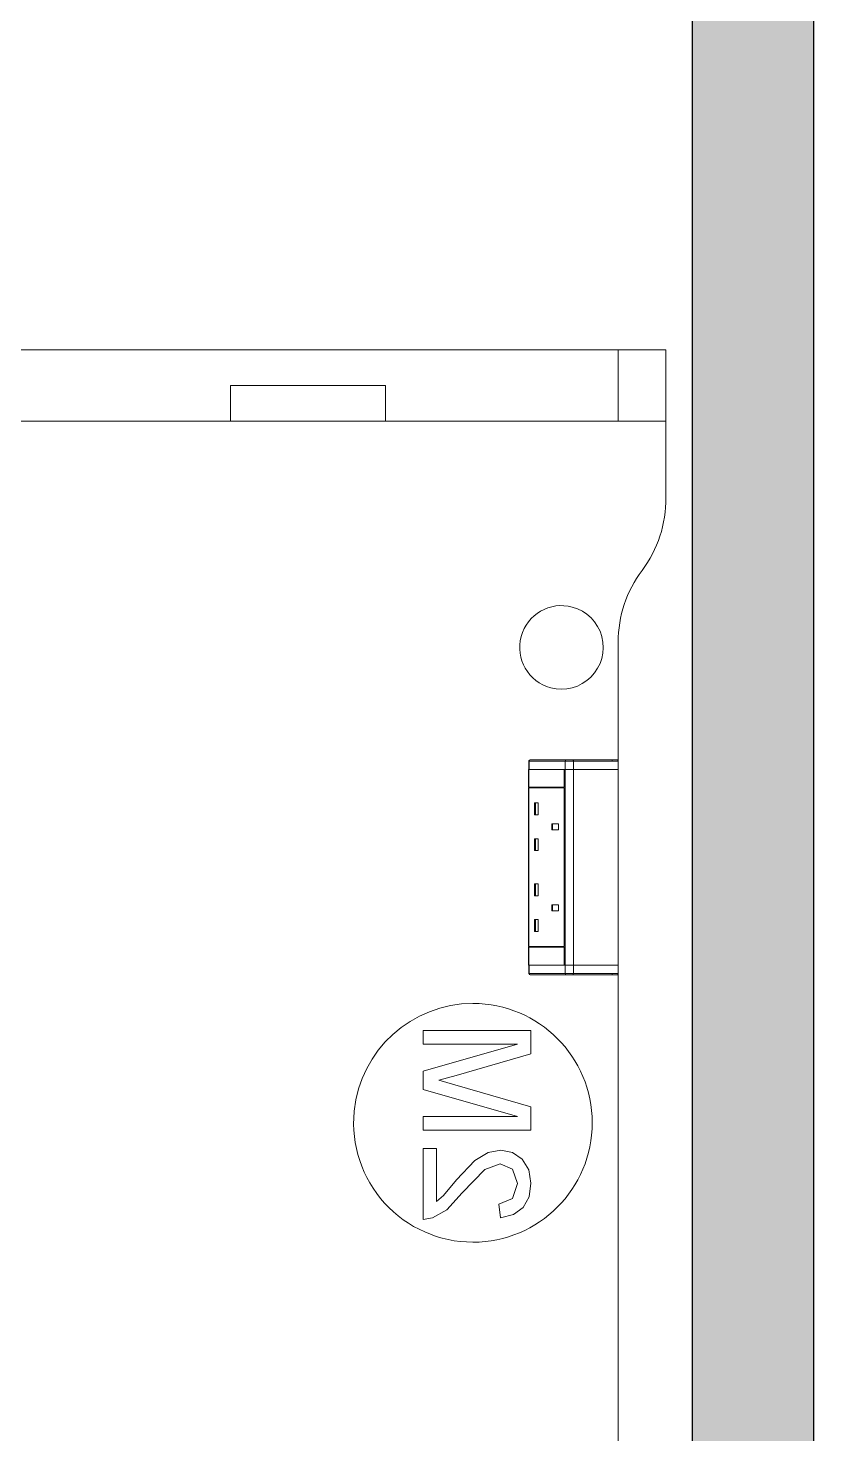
# Model space of a CAD drawing. Header units: millimetres. Extents: x 155927 to 295199, y -4084 to 97293.
# Drawn here: x 169594 to 170253, y 10074 to 11252 of the extents above; entities that cross this region are included whole.
import ezdxf

# ---------------------------------------------------------------- set-up
doc = ezdxf.new("R2010")
doc.units = ezdxf.units.MM
doc.header["$MEASUREMENT"] = 0
for name, color, linetype, lineweight in [('A-WALL-PATT', 7, 'CONTINUOUS', 9), ('I-FURN', 8, 'CONTINUOUS', 9), ('I-WALL', 7, 'CONTINUOUS', 9)]:
    doc.layers.add(name, color=color, linetype=linetype, lineweight=lineweight)

msp = doc.modelspace()

# ---------------------------------------------------------------- hatches: boundary and pattern name
at = {"layer": 'A-WALL-PATT'}
msp.add_hatch(color=256, dxfattribs=at).paths.add_polyline_path([(170252.8, 9369.6), (170252.8, 13607.6), (170150.8, 13607.6), (170150.8, 9369.6)], flags=0)

# ---------------------------------------------------------------- linework, layer by layer
at = {"layer": 'I-FURN'}
for p, q in [((169328.8, 10982.7), (170128.8, 10982.7)), ((170128.8, 10982.7), (169328.8, 10982.7)), ((169328.8, 10982.7), (170128.8, 10982.7)), ((170088.8, 10982.7), (169368.8, 10982.7)), ((170128.8, 10982.7), (170088.8, 10982.7)), ((170088.8, 10982.7), (170088.8, 10922.7)), ((170088.8, 10982.7), (170088.8, 10922.7)), ((170128.8, 10982.7), (170128.8, 10922.7)), ((170128.8, 10982.7), (170128.8, 10922.7)), ((170128.8, 10858.8), (170128.8, 10982.7)), ((170128.8, 10982.7), (170128.8, 10858.8)), ((169763.8, 10952.7), (169893.8, 10952.7)), ((169893.8, 10952.7), (169763.8, 10952.7)), ((169763.8, 10952.7), (169763.8, 10922.7)), ((169763.8, 10922.7), (169763.8, 10952.7)), ((169893.8, 10952.7), (169893.8, 10922.7)), ((169893.8, 10952.7), (169893.8, 10922.7)), ((169763.8, 10922.7), (169328.8, 10922.7)), ((169368.8, 10922.7), (170088.8, 10922.7)), ((169893.8, 10922.7), (169763.8, 10922.7)), ((170128.8, 10922.7), (169893.8, 10922.7)), ((170088.8, 10922.7), (170128.8, 10922.7)), ((170088.8, 10638.1), (170088.8, 10737.7)), ((170088.8, 10737.7), (170088.8, 10638.1)), ((170014, 10638.1), (170014, 10631.1)), ((170014, 10638.1), (170014.2, 10638.1)), ((170014, 10638.1), (170014, 10631.1)), ((170014, 10631.1), (170014, 10638.1)), ((170014.2, 10638.1), (170044.5, 10638.1)), ((170014.2, 10638.1), (170014.2, 10631.1)), ((170014.3, 10638.9), (170014.4, 10638.9)), ((170045.3, 10639.1), (170015, 10639.1)), ((170045.3, 10639.1), (170015, 10639.1)), ((170044.5, 10638.1), (170051.4, 10638.1)), ((170044.5, 10638.1), (170044.5, 10631.1)), ((170045.3, 10639.1), (170083.8, 10639.1)), ((170050.8, 10639.1), (170045.3, 10639.1)), ((170087.8, 10639.1), (170050.8, 10639.1)), ((170051.4, 10638.1), (170088.8, 10638.1)), ((170051.4, 10638.1), (170051.4, 10631.1)), ((170083.8, 10639.1), (170083.8, 10638.1)), ((170083.8, 10639.1), (170087.8, 10639.1)), ((170088.8, 10631.1), (170088.8, 10638.1)), ((170088.8, 10638.1), (170088.8, 10631.1)), ((170013.8, 10616.1), (170013.8, 10631.1)), ((170013.8, 10631.1), (170043.6, 10631.1)), ((170014, 10631.1), (170014.2, 10631.1)), ((170014, 10631), (170014, 10467.1)), ((170014.2, 10631.1), (170044.5, 10631.1)), ((170043.8, 10631.1), (170043.6, 10631.1)), ((170043.6, 10631.1), (170043.6, 10616.1)), ((170043.8, 10616.1), (170043.8, 10631)), ((170043.8, 10631), (170044.5, 10631)), ((170044.5, 10631.1), (170051.4, 10631.1)), ((170051.4, 10631), (170044.5, 10631)), ((170044.5, 10631), (170044.5, 10467.1)), ((170051.4, 10631.1), (170088.8, 10631.1)), ((170088.8, 10631), (170051.4, 10631)), ((170051.4, 10631), (170051.4, 10467.1)), ((170088.8, 10467.1), (170088.8, 10631)), ((170088.8, 10631), (170088.8, 10467.1)), ((170043.6, 10616.1), (170013.8, 10616.1)), ((170013.8, 10615.6), (170043.6, 10615.6)), ((170013.8, 10482.6), (170013.8, 10615.6)), ((170014.2, 10615.6), (170014.2, 10616.1)), ((170043.6, 10615.6), (170043.6, 10482.6)), ((170043.8, 10616.1), (170043.8, 10616.1)), ((170043.8, 10615.6), (170043.8, 10615.6)), ((170043.8, 10482.6), (170043.8, 10615.6)), ((170018.8, 10603), (170018.8, 10593)), ((170018.8, 10603), (170021.7, 10603)), ((170019.6, 10603), (170019.6, 10593)), ((170021.7, 10603), (170021.7, 10593)), ((170018.8, 10593), (170021.7, 10593)), ((170033.2, 10585.5), (170033.2, 10580.5)), ((170038.9, 10585.5), (170033.2, 10585.5)), ((170033.2, 10580.5), (170038.9, 10580.5)), ((170033.9, 10585.5), (170033.9, 10580.5)), ((170038.9, 10580.5), (170038.9, 10585.5)), ((170018.8, 10573), (170018.8, 10563)), ((170018.8, 10573), (170021.7, 10573)), ((170019.6, 10573), (170019.6, 10563)), ((170021.7, 10573), (170021.7, 10563)), ((170018.8, 10563), (170021.7, 10563)), ((170018.8, 10535.2), (170018.8, 10525.2)), ((170018.8, 10535.2), (170021.7, 10535.2)), ((170019.6, 10535.2), (170019.6, 10525.2)), ((170021.7, 10535.2), (170021.7, 10525.2)), ((170018.8, 10525.2), (170021.7, 10525.2)), ((170033.2, 10517.7), (170033.2, 10512.7)), ((170033.2, 10517.7), (170038.9, 10517.7)), ((170033.9, 10517.7), (170033.9, 10512.7)), ((170038.9, 10517.7), (170038.9, 10512.7)), ((170033.2, 10512.7), (170038.9, 10512.7)), ((170018.8, 10505.2), (170018.8, 10495.2)), ((170018.8, 10505.2), (170021.7, 10505.2)), ((170018.8, 10495.2), (170021.7, 10495.2)), ((170019.6, 10505.2), (170019.6, 10495.2)), ((170021.7, 10505.2), (170021.7, 10495.2)), ((170013.8, 10482.6), (170043.6, 10482.6)), ((170013.8, 10482.1), (170043.6, 10482.1)), ((170013.8, 10467.1), (170013.8, 10482.1)), ((170014.2, 10482.1), (170014.2, 10482.6)), ((170043.6, 10482.1), (170043.6, 10467.1)), ((170043.8, 10482.6), (170043.8, 10482.6)), ((170043.8, 10482.1), (170043.8, 10482.1)), ((170043.8, 10467.1), (170043.8, 10482.1)), ((170043.6, 10467.1), (170013.8, 10467.1)), ((170014, 10467), (170014, 10460)), ((170014.2, 10467), (170014, 10467)), ((170014, 10467), (170014, 10460)), ((170014, 10467), (170014, 10460)), ((170014.2, 10460), (170014, 10460)), ((170014.2, 10460), (170014.2, 10467)), ((170044.5, 10467), (170014.2, 10467)), ((170044.5, 10460), (170014.2, 10460)), ((170014.4, 10459.2), (170014.3, 10459.3)), ((170015, 10459), (170045.3, 10459)), ((170015, 10459), (170045.3, 10459)), ((170043.6, 10467.1), (170046.1, 10467.1)), ((170044.5, 10467.1), (170043.8, 10467.1)), ((170044.5, 10467.1), (170051.4, 10467.1)), ((170044.5, 10460), (170044.5, 10467)), ((170051.4, 10467), (170044.5, 10467)), ((170051.4, 10460), (170044.5, 10460)), ((170083.8, 10459), (170045.3, 10459)), ((170045.3, 10459), (170050.8, 10459)), ((170050.8, 10459), (170087.8, 10459)), ((170051.4, 10467.1), (170088.8, 10467.1)), ((170051.4, 10460), (170051.4, 10467)), ((170088.8, 10467), (170051.4, 10467)), ((170088.8, 10460), (170051.4, 10460)), ((170083.8, 10460), (170083.8, 10459)), ((170087.8, 10459), (170083.8, 10459)), ((170087.8, 10459), (170087.8, 10459)), ((170088.8, 10460), (170088.8, 10467)), ((170088.8, 10460), (170088.8, 10467)), ((170088.8, 9627.7), (170088.8, 10460)), ((170088.8, 10460), (170088.8, 9627.7)), ((170015.7, 10412.3), (169925.3, 10412.3)), ((169925.3, 10412.3), (169925.3, 10401)), ((170015.7, 10392.8), (170015.7, 10412.3)), ((169925.3, 10401), (170004.4, 10401)), ((170004.4, 10401), (169925.3, 10378.3)), ((169953.1, 10374.6), (170015.7, 10392.8)), ((169925.3, 10378.3), (169925.3, 10362.9)), ((169938.6, 10370.6), (169953.1, 10374.6)), ((169952, 10366.9), (169938.6, 10370.6)), ((170015.7, 10348.4), (169952, 10366.9)), ((169925.3, 10362.9), (170004.4, 10340.2)), ((170015.7, 10328.9), (170015.7, 10348.4)), ((170004.4, 10340.2), (169925.3, 10340.2)), ((169925.3, 10340.2), (169925.3, 10328.9)), ((169925.3, 10328.9), (170015.7, 10328.9)), ((169936.6, 10313.4), (169925.3, 10313.4)), ((169925.3, 10313.4), (169925.3, 10254.1)), ((169936.6, 10269), (169936.6, 10313.4)), ((169979.8, 10310), (169968.7, 10303.3)), ((169990.5, 10312), (169979.8, 10310)), ((170000.3, 10310.1), (169990.5, 10312)), ((170008.4, 10304.5), (170000.3, 10310.1)), ((169968.7, 10303.3), (169953.2, 10287.1)), ((169958.2, 10276.3), (169977, 10295.8)), ((169977, 10295.8), (169989.8, 10300.7)), ((169989.8, 10300.7), (170000.2, 10296.1)), ((170000.2, 10296.1), (170004.4, 10284.1)), ((170013.9, 10295.7), (170008.4, 10304.5)), ((170015.7, 10284.3), (170013.9, 10295.7)), ((169953.2, 10287.1), (169942.3, 10274.1)), ((170004.4, 10284.1), (170000.3, 10271.5)), ((170014.1, 10272.9), (170015.7, 10284.3)), ((169942.3, 10274.1), (169936.6, 10269)), ((169945.1, 10262.1), (169958.2, 10276.3)), ((170000.3, 10271.5), (169988.8, 10266.8)), ((170009.2, 10264.1), (170014.1, 10272.9)), ((169933.1, 10255.3), (169945.1, 10262.1)), ((169988.8, 10266.8), (169990.3, 10255.5)), ((169990.3, 10255.5), (170001.2, 10258.2)), ((170001.2, 10258.2), (170009.2, 10264.1)), ((169925.3, 10254.1), (169933.1, 10255.3))]:
    msp.add_line(p, q, dxfattribs=at)
at = {"layer": 'I-FURN', "flags": 128}
for points in [[(170014, 10638.1), (170014, 10638.2), (170014, 10638.2), (170014, 10638.3), (170014, 10638.3), (170014, 10638.3), (170014, 10638.4), (170014, 10638.4), (170014, 10638.5), (170014.1, 10638.5), (170014.1, 10638.5), (170014.1, 10638.6), (170014.1, 10638.6), (170014.1, 10638.6)], [(170050.8, 10639.1), (170050.7, 10639.1), (170050.5, 10639.1), (170050.4, 10639.1), (170050.3, 10639.1), (170050.1, 10639.1), (170050, 10639.1), (170049.8, 10639.1), (170049.7, 10639.1), (170049.5, 10639.1), (170049.3, 10639.1), (170049.2, 10639.1), (170049, 10639.1), (170048.9, 10639.1), (170048.7, 10639.1), (170048.6, 10639.1), (170048.4, 10639.1), (170048.2, 10639.1), (170048.1, 10639.1), (170047.9, 10639.1), (170047.8, 10639.1), (170047.6, 10639.1), (170047.4, 10639.1), (170047.3, 10639.1), (170047.1, 10639.1), (170047, 10639.1), (170046.8, 10639.1), (170046.7, 10639.1), (170046.6, 10639.1), (170046.4, 10639.1), (170046.3, 10639.1), (170046.2, 10639.1), (170046, 10639.1), (170045.9, 10639.1), (170045.8, 10639.1), (170045.7, 10639.1), (170045.6, 10639.1), (170045.5, 10639.1), (170045.4, 10639.1), (170045.3, 10639.1)], [(170087.8, 10639.1), (170087.6, 10639.1), (170087.1, 10639.1), (170086.6, 10639.1), (170085.9, 10639.1), (170085.1, 10639.1), (170084.1, 10639.1), (170083.1, 10639.1), (170081.9, 10639.1), (170080.5, 10639.1), (170079.1, 10639.1), (170077.5, 10639.1), (170075.8, 10639.1), (170074, 10639.1), (170072, 10639.1), (170070, 10639.1), (170067.8, 10639.1), (170065.6, 10639.1), (170063.2, 10639.1), (170060.8, 10639.1), (170058.2, 10639.1), (170055.6, 10639.1), (170052.9, 10639.1), (170050.8, 10639.1)], [(170083.8, 10639.1), (170084, 10639.1), (170084.2, 10639.1), (170084.3, 10639.1), (170084.5, 10639.1), (170084.6, 10639.1), (170084.8, 10639.1), (170084.9, 10639.1), (170085.1, 10639.1), (170085.3, 10639.1), (170085.4, 10639.1), (170085.5, 10639.1), (170085.7, 10639.1), (170085.8, 10639.1), (170086, 10639.1), (170086.1, 10639.1), (170086.2, 10639.1), (170086.4, 10639.1), (170086.5, 10639.1), (170086.6, 10639.1), (170086.7, 10639.1), (170086.8, 10639.1), (170086.9, 10639.1), (170087, 10639.1), (170087.1, 10639.1), (170087.2, 10639.1), (170087.3, 10639.1), (170087.4, 10639.1), (170087.4, 10639.1), (170087.5, 10639.1), (170087.6, 10639.1), (170087.6, 10639.1), (170087.7, 10639.1), (170087.7, 10639.1), (170087.8, 10639.1), (170087.8, 10639.1), (170087.8, 10639.1), (170087.8, 10639.1), (170087.8, 10639.1), (170087.8, 10639.1)], [(170087.8, 10639.1), (170087.9, 10639.1), (170087.9, 10639.1), (170088, 10639.1), (170088, 10639.1), (170088, 10639.1), (170088.1, 10639.1), (170088.1, 10639.1), (170088.2, 10639.1), (170088.2, 10639.1), (170088.2, 10639.1), (170088.3, 10639), (170088.3, 10639), (170088.3, 10639), (170088.4, 10639), (170088.4, 10639), (170088.4, 10638.9), (170088.5, 10638.9), (170088.5, 10638.9), (170088.5, 10638.9), (170088.6, 10638.8), (170088.6, 10638.8), (170088.6, 10638.8), (170088.6, 10638.7), (170088.7, 10638.7), (170088.7, 10638.7), (170088.7, 10638.6), (170088.7, 10638.6), (170088.7, 10638.6), (170088.8, 10638.5), (170088.8, 10638.5), (170088.8, 10638.5), (170088.8, 10638.4), (170088.8, 10638.4), (170088.8, 10638.3), (170088.8, 10638.3), (170088.8, 10638.3), (170088.8, 10638.2), (170088.8, 10638.2), (170088.8, 10638.1), (170088.8, 10638.1)], [(170087.8, 10639.1), (170087.8, 10639.1), (170087.8, 10639.1)], [(170014.1, 10459.5), (170014.1, 10459.5), (170014.1, 10459.6), (170014.1, 10459.6), (170014.1, 10459.7), (170014, 10459.7), (170014, 10459.7), (170014, 10459.8), (170014, 10459.8), (170014, 10459.8), (170014, 10459.9), (170014, 10459.9), (170014, 10460), (170014, 10460), (170014, 10460)], [(170045.3, 10459), (170045.4, 10459), (170045.5, 10459), (170045.6, 10459), (170045.7, 10459), (170045.8, 10459), (170045.9, 10459), (170046, 10459), (170046.2, 10459), (170046.3, 10459), (170046.4, 10459), (170046.6, 10459), (170046.7, 10459), (170046.8, 10459), (170047, 10459), (170047.1, 10459), (170047.3, 10459), (170047.4, 10459), (170047.6, 10459), (170047.8, 10459), (170047.9, 10459), (170048.1, 10459), (170048.2, 10459), (170048.4, 10459), (170048.6, 10459), (170048.7, 10459), (170048.9, 10459), (170049, 10459), (170049.2, 10459), (170049.3, 10459), (170049.5, 10459), (170049.7, 10459), (170049.8, 10459), (170050, 10459), (170050.1, 10459), (170050.3, 10459), (170050.4, 10459), (170050.5, 10459), (170050.7, 10459), (170050.8, 10459)], [(170050.8, 10459), (170053.6, 10459), (170056.3, 10459), (170058.9, 10459), (170061.4, 10459), (170063.9, 10459), (170066.2, 10459), (170068.4, 10459), (170070.5, 10459), (170072.6, 10459), (170074.5, 10459), (170076.2, 10459), (170077.9, 10459), (170079.5, 10459), (170080.9, 10459), (170082.2, 10459), (170083.4, 10459), (170084.4, 10459), (170085.3, 10459), (170086.1, 10459), (170086.8, 10459), (170087.3, 10459), (170087.6, 10459), (170087.8, 10459)], [(170087.8, 10459), (170087.8, 10459), (170087.8, 10459), (170087.8, 10459), (170087.8, 10459), (170087.8, 10459), (170087.7, 10459), (170087.7, 10459), (170087.6, 10459), (170087.6, 10459), (170087.5, 10459), (170087.5, 10459), (170087.4, 10459), (170087.3, 10459), (170087.2, 10459), (170087.1, 10459), (170087, 10459), (170087, 10459), (170086.8, 10459), (170086.7, 10459), (170086.6, 10459), (170086.5, 10459), (170086.4, 10459), (170086.3, 10459), (170086.1, 10459), (170086, 10459), (170085.9, 10459), (170085.7, 10459), (170085.6, 10459), (170085.4, 10459), (170085.3, 10459), (170085.1, 10459), (170085, 10459), (170084.8, 10459), (170084.7, 10459), (170084.5, 10459), (170084.4, 10459), (170084.2, 10459), (170084, 10459), (170083.9, 10459), (170083.8, 10459)], [(170088.8, 10460), (170088.8, 10460), (170088.8, 10459.9), (170088.8, 10459.9), (170088.8, 10459.9), (170088.8, 10459.8), (170088.8, 10459.8), (170088.8, 10459.7), (170088.8, 10459.7), (170088.8, 10459.7), (170088.8, 10459.6), (170088.7, 10459.6), (170088.7, 10459.6), (170088.7, 10459.5), (170088.7, 10459.5), (170088.7, 10459.5), (170088.6, 10459.4), (170088.6, 10459.4), (170088.6, 10459.4), (170088.6, 10459.3), (170088.5, 10459.3), (170088.5, 10459.3), (170088.5, 10459.2), (170088.4, 10459.2), (170088.4, 10459.2), (170088.4, 10459.2), (170088.3, 10459.2), (170088.3, 10459.1), (170088.3, 10459.1), (170088.2, 10459.1), (170088.2, 10459.1), (170088.2, 10459.1), (170088.1, 10459.1), (170088.1, 10459), (170088.1, 10459), (170088, 10459), (170088, 10459), (170087.9, 10459), (170087.9, 10459), (170087.9, 10459), (170087.8, 10459)]]:
    msp.add_lwpolyline(points, dxfattribs=at)
at = {"layer": 'I-FURN'}
for centre, radius, start, end in [((170028.8, 10857.7), 100, 323.1301, 0.6256), ((170028.8, 10857.7), 100, 323.1301, 0.6256), ((170188.8, 10737.7), 100, 143.1301, 180), ((170188.8, 10737.7), 100, 143.1301, 180), ((170041.3, 10733.3), 35, 75, 255), ((170041.3, 10733.3), 35, 15, 75), ((170041.3, 10733.3), 35, 255, 14.7004), ((169967.1, 10335), 100, 90, 174.3453), ((169967.1, 10335), 100, 270, 90), ((169967.1, 10335), 100, 174.5554, 270)]:
    msp.add_arc(centre, radius, start, end, dxfattribs=at)
for centre, major_axis, ratio, start_param, end_param in [((170015, 10638.1), (0, 1), 0.819152, 0, 1.570796), ((170045.3, 10638.1), (0, -1), 0.819152, 3.141593, 4.712389), ((170050.8, 10638.1), (0, -1), 0.56467, 1.570796, 3.141593), ((170087.8, 10638.1), (0, -1), 0.998113, 1.570796, 3.141593), ((170015, 10460), (0, -1), 0.819152, 4.712389, 6.283185), ((170045.3, 10460), (0, -1), 0.819152, 4.712389, 6.283185), ((170050.8, 10460), (0, -1), 0.56467, 0, 1.570796), ((170087.8, 10460), (0, -1), 0.998113, 0, 1.570796)]:
    msp.add_ellipse(centre, major_axis=major_axis, ratio=ratio, start_param=start_param, end_param=end_param, dxfattribs=at)
at = {"layer": 'I-WALL', "lineweight": 30}
for p, q in [((170150.8, 13505.6), (170150.8, 9369.6)), ((170252.8, 9369.6), (170252.8, 13505.6))]:
    msp.add_line(p, q, dxfattribs=at)

doc.saveas('drawing.dxf')
